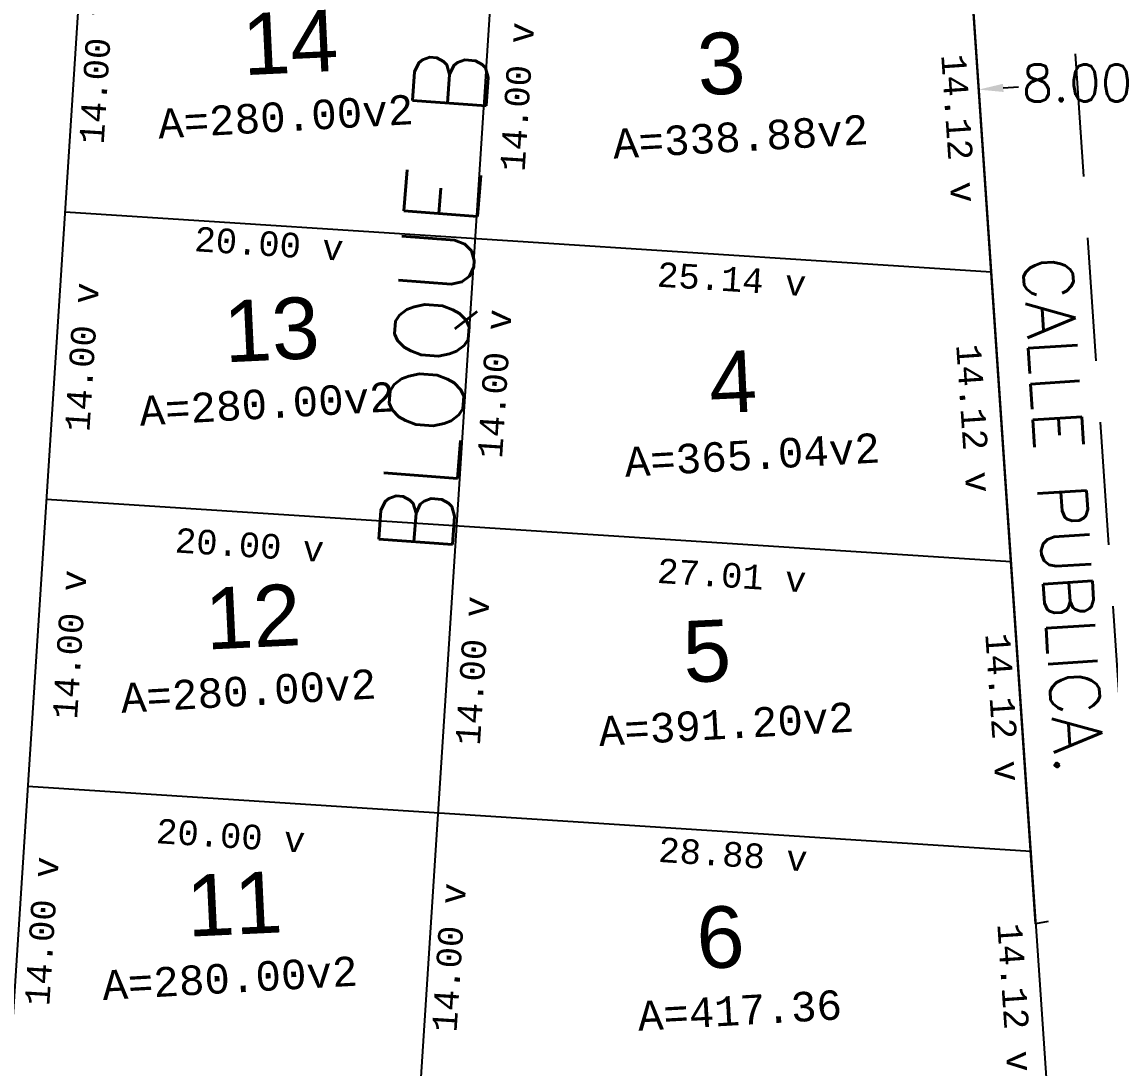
# Model space of a CAD drawing. Header units: metres. Extents: x 295274 to 295728, y 1621957 to 1622195.
# Drawn here: x 295439.24 to 295483.45, y 1622029.85 to 1622072.36 of the extents above; entities that cross this region are included whole.
import ezdxf
from ezdxf.enums import TextEntityAlignment as Align

# ---------------------------------------------------------------- set-up
doc = ezdxf.new("R2010")
doc.units = ezdxf.units.M
doc.linetypes.add('DASHED', pattern=[0.75, 0.5, -0.25])
for name, color, linetype in [('areas', 7, 'Continuous'), ('NOMBRE BLOQUE', 94, 'Continuous'), ('NUMERO SOLAR', 12, 'Continuous')]:
    doc.layers.add(name, color=color, linetype=linetype)
doc.styles.add('Anotativo', font='arial.ttf')
doc.styles.add('MONOTXT4', font='monotxt4.shx')
doc.styles.get("Standard").update_dxf_attribs({"font": 'simplex.shx'})
doc.dimstyles.new('Cotas de Lotes', dxfattribs={"dimscale": 0.5, "dimtxt": 2, "dimasz": 0.5, "dimexe": 0.18, "dimexo": 0.0625, "dimgap": 0.09, "dimtad": 0, "dimlfac": 1.197605, "dimzin": 0, "dimdsep": 46, "dimtxsty": 'MONOTXT4', "dimblk": 'NONE', "dimcen": 0.5, "dimse1": 1, "dimse2": 1, "dimsd1": 1, "dimsd2": 1, "dimclrt": 256, "dimaunit": 1, "dimadec": 0, "dimazin": 0, "dimtfac": 1, "dimtofl": 0, "dimtmove": 0, "dimatfit": 3, "dimldrblk": 'NONE', "dimfxl": 1, "dimtolj": 1, "dimtzin": 0, "dimarcsym": 0})
doc.dimstyles.get("Standard").update_dxf_attribs({"dimtxt": 0.18, "dimasz": 0.18, "dimexe": 0.18, "dimexo": 0.0625, "dimgap": 0.09, "dimtad": 0, "dimtih": 1, "dimtoh": 1, "dimdec": 4, "dimzin": 0, "dimdsep": 46, "dimtxsty": 'Standard', "dimcen": 0.09, "dimadec": 0, "dimazin": 0, "dimtfac": 1, "dimtdec": 4, "dimtofl": 0, "dimtmove": 0, "dimatfit": 3, "dimfxl": 1, "dimtolj": 1, "dimtzin": 0, "dimarcsym": 0})

# ---------------------------------------------------------------- blocks, each defined once
blk = doc.blocks.new('*D134')
at = {"layer": 'Defpoints', "color": 0, "ltscale": 6, "transparency": 16777216}
for p in [(295456.151, 1622040.227), (295456.976, 1622040.174), (295455.397, 1622028.562)]:
    blk.add_point(p, dxfattribs=at)
at = {"ltscale": 6, "transparency": 16777216, "insert": (295456.598, 1622034.341), "char_height": 1, "attachment_point": 5, "rotation": 86.2982, "style": 'MONOTXT4'}
blk.add_mtext('\\A1;14.00 v', dxfattribs=at)
blk = doc.blocks.new('_None')
blk = doc.blocks.new('*D136')
at = {"layer": 'Defpoints', "color": 0, "ltscale": 6, "transparency": 16777216}
for p in [(295456.151, 1622040.227), (295480.214, 1622038.671), (295480.155, 1622037.749)]:
    blk.add_point(p, dxfattribs=at)
at = {"ltscale": 6, "transparency": 16777216, "insert": (295468.123, 1622038.528), "char_height": 1, "attachment_point": 5, "rotation": 356.2982, "style": 'MONOTXT4'}
blk.add_mtext('\\A1;28.88 v', dxfattribs=at)
blk = doc.blocks.new('*D138')
at = {"layer": 'Defpoints', "color": 0, "ltscale": 6, "transparency": 16777216}
for p in [(295479.162, 1622038.599), (295480.214, 1622038.671), (295481.016, 1622026.904)]:
    blk.add_point(p, dxfattribs=at)
at = {"ltscale": 6, "transparency": 16777216, "insert": (295479.563, 1622032.716), "char_height": 1, "attachment_point": 5, "rotation": 273.9003, "style": 'MONOTXT4'}
blk.add_mtext('\\A1;14.12 v', dxfattribs=at)
blk = doc.blocks.new('*D139')
at = {"layer": 'Defpoints', "color": 0, "ltscale": 6, "transparency": 16777216}
for p in [(295478.673, 1622050.387), (295479.412, 1622050.437), (295480.214, 1622038.671)]:
    blk.add_point(p, dxfattribs=at)
at = {"ltscale": 6, "transparency": 16777216, "insert": (295479.074, 1622044.503), "char_height": 1, "attachment_point": 5, "rotation": 273.9003, "style": 'MONOTXT4'}
blk.add_mtext('\\A1;14.12 v', dxfattribs=at)
blk = doc.blocks.new('*D140')
at = {"layer": 'Defpoints', "color": 0, "ltscale": 6, "transparency": 16777216}
for p in [(295456.906, 1622051.893), (295457.925, 1622051.827), (295456.151, 1622040.227)]:
    blk.add_point(p, dxfattribs=at)
at = {"ltscale": 6, "transparency": 16777216, "insert": (295457.547, 1622045.994), "char_height": 1, "attachment_point": 5, "rotation": 86.2982, "style": 'MONOTXT4'}
blk.add_mtext('\\A1;14.00 v', dxfattribs=at)
blk = doc.blocks.new('*D141')
at = {"layer": 'Defpoints', "color": 0, "ltscale": 6, "transparency": 16777216}
for p in [(295456.906, 1622051.893), (295479.412, 1622050.437), (295479.328, 1622049.134)]:
    blk.add_point(p, dxfattribs=at)
at = {"ltscale": 6, "transparency": 16777216, "insert": (295468.075, 1622049.862), "char_height": 1, "attachment_point": 5, "rotation": 356.2982, "style": 'MONOTXT4'}
blk.add_mtext('\\A1;27.01 v', dxfattribs=at)
blk = doc.blocks.new('*D142')
at = {"layer": 'Defpoints', "color": 0, "ltscale": 6, "transparency": 16777216}
for p in [(295457.661, 1622063.559), (295458.825, 1622063.483), (295456.906, 1622051.893)]:
    blk.add_point(p, dxfattribs=at)
at = {"ltscale": 6, "transparency": 16777216, "insert": (295458.448, 1622057.651), "char_height": 1, "attachment_point": 5, "rotation": 86.2982, "style": 'MONOTXT4'}
blk.add_mtext('\\A1;14.00 v', dxfattribs=at)
blk = doc.blocks.new('*D143')
at = {"layer": 'Defpoints', "color": 0, "ltscale": 6, "transparency": 16777216}
for p in [(295457.661, 1622063.559), (295478.61, 1622062.203), (295478.546, 1622061.219)]:
    blk.add_point(p, dxfattribs=at)
at = {"ltscale": 6, "transparency": 16777216, "insert": (295468.072, 1622061.897), "char_height": 1, "attachment_point": 5, "rotation": 356.2982, "style": 'MONOTXT4'}
blk.add_mtext('\\A1;25.14 v', dxfattribs=at)
blk = doc.blocks.new('*D144')
at = {"layer": 'Defpoints', "color": 0, "ltscale": 6, "transparency": 16777216}
for p in [(295478.61, 1622062.203), (295478.293, 1622050.361), (295479.412, 1622050.437)]:
    blk.add_point(p, dxfattribs=at)
at = {"ltscale": 6, "transparency": 16777216, "insert": (295477.892, 1622056.244), "char_height": 1, "attachment_point": 5, "rotation": 273.9003, "style": 'MONOTXT4'}
blk.add_mtext('\\A1;14.12 v', dxfattribs=at)
blk = doc.blocks.new('*D145')
at = {"layer": 'Defpoints', "color": 0, "ltscale": 6, "transparency": 16777216}
for p in [(295476.883, 1622073.907), (295477.808, 1622073.97), (295478.61, 1622062.203)]:
    blk.add_point(p, dxfattribs=at)
at = {"ltscale": 6, "transparency": 16777216, "insert": (295477.285, 1622068.023), "char_height": 1, "attachment_point": 5, "rotation": 273.9003, "style": 'MONOTXT4'}
blk.add_mtext('\\A1;14.12 v', dxfattribs=at)
blk = doc.blocks.new('*D146')
at = {"layer": 'Defpoints', "color": 0, "ltscale": 6, "transparency": 16777216}
for p in [(295458.416, 1622075.224), (295459.741, 1622075.139), (295457.661, 1622063.559)]:
    blk.add_point(p, dxfattribs=at)
at = {"ltscale": 6, "transparency": 16777216, "insert": (295459.364, 1622069.306), "char_height": 1, "attachment_point": 5, "rotation": 86.2982, "style": 'MONOTXT4'}
blk.add_mtext('\\A1;14.00 v', dxfattribs=at)
blk = doc.blocks.new('*D152')
at = {"layer": 'Defpoints', "color": 0, "ltscale": 6, "transparency": 16777216}
for p in [(295439.486, 1622041.306), (295440.433, 1622041.244), (295438.731, 1622029.64)]:
    blk.add_point(p, dxfattribs=at)
at = {"ltscale": 6, "transparency": 16777216, "insert": (295440.056, 1622035.412), "char_height": 1, "attachment_point": 5, "rotation": 86.2982, "style": 'MONOTXT4'}
blk.add_mtext('\\A1;14.00 v', dxfattribs=at)
blk = doc.blocks.new('*D153')
at = {"layer": 'Defpoints', "color": 0, "ltscale": 6, "transparency": 16777216}
for p in [(295439.486, 1622041.306), (295456.151, 1622040.227), (295456.056, 1622038.75)]:
    blk.add_point(p, dxfattribs=at)
at = {"ltscale": 6, "transparency": 16777216, "insert": (295447.723, 1622039.289), "char_height": 1, "attachment_point": 5, "rotation": 356.2982, "style": 'MONOTXT4'}
blk.add_mtext('\\A1;20.00 v', dxfattribs=at)
blk = doc.blocks.new('*D154')
at = {"layer": 'Defpoints', "color": 0, "ltscale": 6, "transparency": 16777216}
for p in [(295440.241, 1622052.971), (295441.561, 1622052.886), (295439.486, 1622041.306)]:
    blk.add_point(p, dxfattribs=at)
at = {"ltscale": 6, "transparency": 16777216, "insert": (295441.184, 1622047.053), "char_height": 1, "attachment_point": 5, "rotation": 86.2982, "style": 'MONOTXT4'}
blk.add_mtext('\\A1;14.00 v', dxfattribs=at)
blk = doc.blocks.new('*D155')
at = {"layer": 'Defpoints', "color": 0, "ltscale": 6, "transparency": 16777216}
for p in [(295440.241, 1622052.971), (295456.906, 1622051.893), (295456.82, 1622050.56)]:
    blk.add_point(p, dxfattribs=at)
at = {"ltscale": 6, "transparency": 16777216, "insert": (295448.487, 1622051.099), "char_height": 1, "attachment_point": 5, "rotation": 356.2982, "style": 'MONOTXT4'}
blk.add_mtext('\\A1;20.00 v', dxfattribs=at)
blk = doc.blocks.new('*D156')
at = {"layer": 'Defpoints', "color": 0, "ltscale": 6, "transparency": 16777216}
for p in [(295440.996, 1622064.637), (295442.062, 1622064.568), (295440.241, 1622052.971)]:
    blk.add_point(p, dxfattribs=at)
at = {"ltscale": 6, "transparency": 16777216, "insert": (295441.685, 1622058.735), "char_height": 1, "attachment_point": 5, "rotation": 86.2982, "style": 'MONOTXT4'}
blk.add_mtext('\\A1;14.00 v', dxfattribs=at)
blk = doc.blocks.new('*D157')
at = {"layer": 'Defpoints', "color": 0, "ltscale": 6, "transparency": 16777216}
for p in [(295440.996, 1622064.637), (295457.661, 1622063.559), (295457.612, 1622062.796)]:
    blk.add_point(p, dxfattribs=at)
at = {"ltscale": 6, "transparency": 16777216, "insert": (295449.279, 1622063.335), "char_height": 1, "attachment_point": 5, "rotation": 356.2982, "style": 'MONOTXT4'}
blk.add_mtext('\\A1;20.00 v', dxfattribs=at)
blk = doc.blocks.new('*D158')
at = {"layer": 'Defpoints', "color": 0, "ltscale": 6, "transparency": 16777216}
for p in [(295441.75, 1622076.303), (295442.643, 1622076.245), (295440.996, 1622064.637)]:
    blk.add_point(p, dxfattribs=at)
at = {"ltscale": 6, "transparency": 16777216, "insert": (295442.266, 1622070.412), "char_height": 1, "attachment_point": 5, "rotation": 86.2982, "style": 'MONOTXT4'}
blk.add_mtext('\\A1;14.00 v', dxfattribs=at)
blk = doc.blocks.new('*D300')
at = {"color": 0, "lineweight": -2, "ltscale": 6, "transparency": 16777216}
for p, q in [((295486.082, 1622070.21), (295486.074, 1622070.327)), ((295478.101, 1622069.666), (295478.093, 1622069.783)), ((295485.089, 1622070.079), (295484.472, 1622070.037)), ((295479.103, 1622069.671), (295479.72, 1622069.713))]:
    blk.add_line(p, q, dxfattribs=at)
at = {"color": 0, "ltscale": 6, "transparency": 16777216}
for points in [[(295485.078, 1622070.246), (295485.1, 1622069.913), (295486.087, 1622070.147)], [(295479.092, 1622069.838), (295479.114, 1622069.505), (295478.105, 1622069.603)]]:
    blk.add_solid(points, dxfattribs=at)
at = {"layer": 'Defpoints', "color": 0, "ltscale": 6, "transparency": 16777216}
for p in [(295486.087, 1622070.147, 775.973), (295478.105, 1622069.603, 775.973), (295478.105, 1622069.603)]:
    blk.add_point(p, dxfattribs=at)
at = {"color": 0, "ltscale": 6, "transparency": 16777216, "insert": (295482.096, 1622069.875), "char_height": 1.5, "attachment_point": 5}
blk.add_mtext('\\A1;8.00', dxfattribs=at)

msp = doc.modelspace()

# ---------------------------------------------------------------- linework, layer by layer
at = {"ltscale": 6}
for p, q in [((295440.9957, 1622064.6369), (295478.6097, 1622062.2033)), ((295440.2409, 1622052.9713), (295479.4119, 1622050.437)), ((295439.4862, 1622041.3057), (295480.2142, 1622038.6706))]:
    msp.add_line(p, q, dxfattribs=at)
at = {"ltscale": 6, "elevation": 773.913, "flags": 128}
msp.add_lwpolyline([(295480.9278, 1622035.8061), (295480.4162, 1622035.7075), (295475.9144, 1622101.7369), (295483.7796, 1622103.9866), (295542.837, 1622120.181), (295562.4099, 1622123.8074), (295572.188, 1622125.619), (295578.7531, 1622127.2858), (295620.048, 1622137.77), (295623.468, 1622137.405), (295626.479, 1622136.699), (295628.727, 1622134.431), (295645.021, 1622067.433)], dxfattribs=at)
at = {"color": 1, "linetype": 'DASHED', "ltscale": 10, "elevation": 775.973, "flags": 128}
msp.add_lwpolyline([(295479.4645, 1622108.4729), (295486.9731, 1621998.34)], dxfattribs=at)
at = {"elevation": 775.973, "flags": 128}
msp.add_lwpolyline([(295475.9144, 1622101.7369), (295482.669, 1622002.664)], dxfattribs=at)
at = {"flags": 128}
for points in [[(295453.8568, 1622004.7621), (295459.7958, 1622096.5569)], [(295437.2003, 1622005.975), (295442.6985, 1622090.9564)]]:
    msp.add_lwpolyline(points, dxfattribs=at)

# ---------------------------------------------------------------- texts
at = {"ltscale": 6, "insert": (295481.8763, 1622062.9018), "char_height": 2, "attachment_point": 1, "rotation": 273.63981}
msp.add_mtext_dynamic_manual_height_columns('CALLE PUBLICA.', width=35.899774, gutter_width=1, heights=[0], dxfattribs=at)
at = {"layer": 'areas', "color": 7, "lineweight": 9, "style": 'MONOTXT4'}
for s, p in [('A=280.00v2', (295449.9524, 1622068.5076)), ('A=338.88v2', (295468.43, 1622067.6924)), ('A=280.00v2', (295449.1976, 1622056.842)), ('A=365.04v2', (295468.9044, 1622054.7644)), ('A=280.00v2', (295448.4429, 1622045.1764)), ('A=391.20v2', (295467.8503, 1622043.8297)), ('A=280.00v2', (295447.6881, 1622033.5108)), ('A=417.36', (295468.3985, 1622032.2025))]:
    msp.add_text(s, height=1.2, rotation=3.2563, dxfattribs=at).set_placement(p, align=Align.MIDDLE)
at = {"layer": 'NOMBRE BLOQUE', "color": 5, "lineweight": 0, "insert": (295453.6972, 1622050.8338), "char_height": 3, "attachment_point": 1, "rotation": 85.62119}
msp.add_mtext_dynamic_manual_height_columns('BLOQUE B', width=32.718598, gutter_width=12.5, heights=[0], dxfattribs=at)
at = {"layer": 'NUMERO SOLAR', "lineweight": 0, "char_height": 2.5, "attachment_point": 1, "rotation": 2.7012, "style": 'Anotativo'}
for s, insert in [('14', (295448.1339, 1622072.6828)), ('3', (295466.6116, 1622071.8676)), ('13', (295447.3792, 1622061.0172)), ('4', (295467.086, 1622058.9396)), ('12', (295446.6244, 1622049.3516)), ('5', (295466.0319, 1622048.0049)), ('11', (295445.8696, 1622037.686)), ('6', (295466.58, 1622036.3777))]:
    msp.add_mtext_dynamic_manual_height_columns(s, width=22.294458, gutter_width=12.5, heights=[0], dxfattribs=dict(at, insert=insert))

# ---------------------------------------------------------------- dimensions: what is measured, and where the dimension line sits
at = {"ltscale": 6}
for p1, p2, distance, picture, middle in [((295440.9957, 1622064.6369), (295441.7505, 1622076.3025), -0.8947, '*D158', (295442.2659, 1622070.412)), ((295457.6609, 1622063.5587), (295458.4156, 1622075.2243), -1.3286, '*D146', (295459.3641, 1622069.3057)), ((295478.6097, 1622062.2033), (295477.8075, 1622073.9697), 0.9262, '*D145', (295477.2846, 1622068.0235)), ((295440.9957, 1622064.6369), (295457.6609, 1622063.5587), -0.764, '*D157', (295449.2789, 1622063.3354)), ((295440.2409, 1622052.9713), (295440.9957, 1622064.6369), -1.0687, '*D156', (295441.6847, 1622058.7351)), ((295456.9061, 1622051.8931), (295457.6609, 1622063.5587), -1.1669, '*D142', (295458.4479, 1622057.6506)), ((295457.6609, 1622063.5587), (295478.6097, 1622062.2033), -0.9862, '*D143', (295468.0716, 1622061.8969)), ((295478.6097, 1622062.2033), (295479.4119, 1622050.437), -1.1214, '*D144', (295477.892, 1622056.2439)), ((295439.4862, 1622041.3057), (295440.2409, 1622052.9713), -1.3231, '*D154', (295441.1839, 1622047.0531)), ((295440.2409, 1622052.9713), (295456.9061, 1622051.8931), -1.3356, '*D155', (295448.4873, 1622051.0994)), ((295456.1513, 1622040.2275), (295456.9061, 1622051.8931), -1.0208, '*D140', (295457.5474, 1622045.9944)), ((295456.9061, 1622051.8931), (295479.4119, 1622050.437), -1.3056, '*D141', (295468.0747, 1622049.8622)), ((295480.2142, 1622038.6706), (295479.4119, 1622050.437), 0.7404, '*D139', (295479.0744, 1622044.5035)), ((295438.7314, 1622029.6401), (295439.4862, 1622041.3057), -0.9492, '*D152', (295440.056, 1622035.4116)), ((295439.4862, 1622041.3057), (295456.1513, 1622040.2275), -1.4808, '*D153', (295447.7232, 1622039.2889)), ((295455.3966, 1622028.5619), (295456.1513, 1622040.2275), -0.8259, '*D134', (295456.5981, 1622034.3414)), ((295456.1513, 1622040.2275), (295480.2142, 1622038.6706), -0.9233, '*D136', (295468.1231, 1622038.5276)), ((295481.0164, 1622026.9043), (295480.2142, 1622038.6706), 1.0543, '*D138', (295479.5634, 1622032.7158))]:
    dim = msp.add_aligned_dim(p1=p1, p2=p2, distance=distance, dimstyle='Cotas de Lotes', override={"dimpost": ' v'}, dxfattribs=at)
    dim.commit()
    dim.dimension.update_dxf_attribs({"geometry": picture, "text_midpoint": middle})
at = {"color": 5, "ltscale": 6}
dim = msp.add_aligned_dim(p1=(295486.0867, 1622070.1475, 775.973), p2=(295478.1052, 1622069.6033, 775.973), distance=0, dimstyle='Standard', override={"dimtxt": 1.5, "dimasz": 1, "dimdec": 2}, dxfattribs=at)
dim.commit()
dim.dimension.update_dxf_attribs({"geometry": '*D300', "text_midpoint": (295482.096, 1622069.8754)})

doc.saveas('drawing.dxf')
